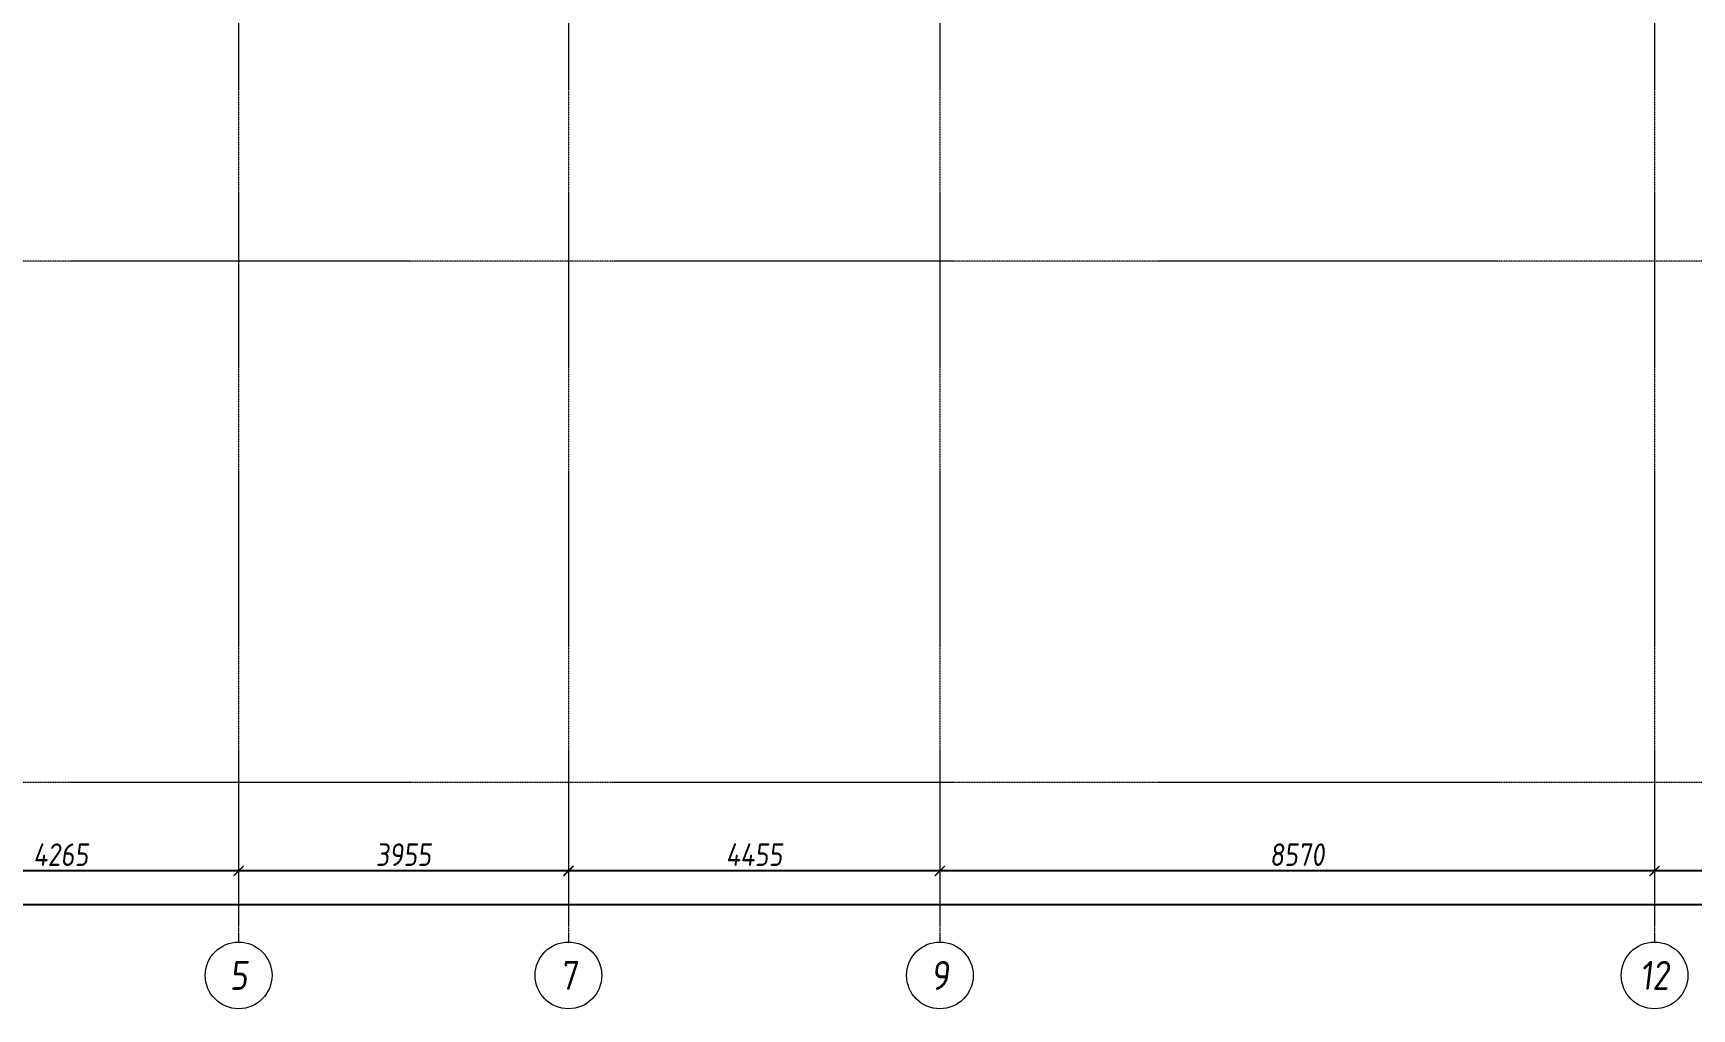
# Model space of a CAD drawing. Header units: millimetres. Extents: x -233751 to 529254, y -907864 to 285890.
# Drawn here: x 72773 to 92665, y 52494 to 64188 of the extents above; entities that cross this region are included whole.
import ezdxf
from ezdxf.enums import TextEntityAlignment as Align

# ---------------------------------------------------------------- set-up
doc = ezdxf.new("R2010")
doc.units = ezdxf.units.MM
doc.linetypes.add('осевая', pattern=[2, 1.25, -0.25, 0.25, -0.25])
doc.layers.get('0').update_dxf_attribs({"lineweight": 30})
doc.layers.get('Defpoints').update_dxf_attribs({"lineweight": 0})
doc.layers.add('КР_Оси', color=7, linetype='Continuous', lineweight=5)
doc.styles.add('ISOCPEUR', font='isocpeur.ttf', dxfattribs={"width": 0.85, "oblique": 7})
doc.dimstyles.new('R_100', dxfattribs={"dimtxt": 270, "dimasz": 120, "dimexe": 100, "dimexo": 100, "dimgap": 60, "dimtad": 1, "dimdec": 0, "dimrnd": 5, "dimzin": 0, "dimdsep": 46, "dimtxsty": 'ISOCPEUR', "dimblk": 'ARCHTICK', "dimcen": 0, "dimdle": 100, "dimclrd": 256, "dimclre": 256, "dimclrt": 256, "dimadec": 0, "dimazin": 0, "dimtfac": 2, "dimtdec": 0, "dimtmove": 0, "dimatfit": 3, "dimfxl": 1, "dimtvp": 3, "dimtfill": 1, "dimtolj": 1, "dimtzin": 0, "dimarcsym": 0})

# ---------------------------------------------------------------- blocks, each defined once
blk = doc.blocks.new('*U2032')
at = {"color": 0, "linetype": 'ByBlock', "lineweight": -2, "ltscale": 10}
blk.add_line((0, 0), (-74924, 0), dxfattribs=at)
blk = doc.blocks.new('*U2042')
at = {"color": 0, "linetype": 'ByBlock', "lineweight": -2, "ltscale": 10}
blk.add_line((0, 0), (-74924, 0), dxfattribs=at)
blk = doc.blocks.new('*U2046')
at = {"color": 0, "linetype": 'ByBlock', "lineweight": -2, "ltscale": 10}
blk.add_line((0, 0), (0, -34307), dxfattribs=at)
at = {"color": 0, "linetype": 'Continuous', "lineweight": -2}
blk.add_line((0, -34307), (0, -34407), dxfattribs=at)
blk.add_circle((0, -34807), 400, dxfattribs=at)
at = {"color": 0, "linetype": 'Continuous', "lineweight": -2, "style": 'ISOCPEUR', "oblique": 7, "width": 0.856383}
blk.add_text('5', height=347, dxfattribs=at).set_placement((0, -34807), align=Align.MIDDLE_CENTER)
blk = doc.blocks.new('*U2047')
at = {"color": 0, "linetype": 'ByBlock', "lineweight": -2, "ltscale": 10}
blk.add_line((0, 0), (0, -34307), dxfattribs=at)
at = {"color": 0, "linetype": 'Continuous', "lineweight": -2}
blk.add_line((0, -34307), (0, -34407), dxfattribs=at)
blk.add_circle((0, -34807), 400, dxfattribs=at)
at = {"color": 0, "linetype": 'Continuous', "lineweight": -2, "style": 'ISOCPEUR', "oblique": 7, "width": 0.856383}
blk.add_text('7', height=347, dxfattribs=at).set_placement((0, -34807), align=Align.MIDDLE_CENTER)
blk = doc.blocks.new('*U2048')
at = {"color": 0, "linetype": 'ByBlock', "lineweight": -2, "ltscale": 10}
blk.add_line((0, 0), (0, -34307), dxfattribs=at)
at = {"color": 0, "linetype": 'Continuous', "lineweight": -2}
blk.add_line((0, -34307), (0, -34407), dxfattribs=at)
blk.add_circle((0, -34807), 400, dxfattribs=at)
at = {"color": 0, "linetype": 'Continuous', "lineweight": -2, "style": 'ISOCPEUR', "oblique": 7, "width": 0.856383}
blk.add_text('9', height=347, dxfattribs=at).set_placement((0, -34807), align=Align.MIDDLE_CENTER)
blk = doc.blocks.new('*U2049')
at = {"color": 0, "linetype": 'ByBlock', "lineweight": -2, "ltscale": 10}
blk.add_line((0, 0), (0, -34307), dxfattribs=at)
at = {"color": 0, "linetype": 'Continuous', "lineweight": -2}
blk.add_line((0, -34307), (0, -34407), dxfattribs=at)
blk.add_circle((0, -34807), 400, dxfattribs=at)
at = {"color": 0, "linetype": 'Continuous', "lineweight": -2, "style": 'ISOCPEUR', "oblique": 7, "width": 0.856383}
blk.add_text('12', height=347.4, dxfattribs=at).set_placement((0, -34807), align=Align.MIDDLE_CENTER)
blk = doc.blocks.new('_ArchTick')
at = {"color": 0, "linetype": 'ByBlock', "const_width": 0.15}
blk.add_lwpolyline([(-0.5, -0.5), (0.5, 0.5)], dxfattribs=at)
blk = doc.blocks.new('*D715')
at = {"layer": 'Defpoints', "color": 0, "transparency": 16777216}
for p in [(58072, 53745), (126487, 53745), (126487, 53745)]:
    blk.add_point(p, dxfattribs=at)
at = {"layer": 'КР_Оси', "lineweight": -2, "transparency": 16777216}
blk.add_line((57972, 53745), (126587, 53745), dxfattribs=at)
at = {"layer": 'КР_Оси', "lineweight": -2, "transparency": 16777216, "xscale": 120, "yscale": 120, "zscale": 120, "rotation": 180}
blk.add_blockref('_ArchTick', (58072, 53745), dxfattribs=at)
at = {"layer": 'КР_Оси', "lineweight": -2, "transparency": 16777216, "xscale": 120, "yscale": 120, "zscale": 120}
blk.add_blockref('_ArchTick', (126487, 53745), dxfattribs=at)
at = {"layer": 'КР_Оси', "transparency": 16777216, "insert": (93974, 53940), "char_height": 270, "attachment_point": 5, "style": 'ISOCPEUR', "bg_fill": 3, "box_fill_scale": 1.1, "bg_fill_color": 256, "bg_fill_true_color": 13158600, "bg_fill_transparency": 0}
blk.add_mtext('\\A1;68415', dxfattribs=at)
blk = doc.blocks.new('*D721')
at = {"layer": 'Defpoints', "color": 0, "transparency": 16777216}
for p in [(92217, 54147), (92217, 54147), (100757, 54147)]:
    blk.add_point(p, dxfattribs=at)
at = {"layer": 'КР_Оси', "lineweight": -2, "transparency": 16777216}
blk.add_line((100857, 54147), (92117, 54147), dxfattribs=at)
at = {"layer": 'КР_Оси', "lineweight": -2, "transparency": 16777216, "xscale": 120, "yscale": 120, "zscale": 120, "rotation": 180}
blk.add_blockref('_ArchTick', (92217, 54147), dxfattribs=at)
at = {"layer": 'КР_Оси', "lineweight": -2, "transparency": 16777216, "xscale": 120, "yscale": 120, "zscale": 120}
blk.add_blockref('_ArchTick', (100757, 54147), dxfattribs=at)
at = {"layer": 'КР_Оси', "transparency": 16777216, "insert": (96487, 54342), "char_height": 270, "attachment_point": 5, "style": 'ISOCPEUR', "bg_fill": 3, "box_fill_scale": 1.1, "bg_fill_color": 256, "bg_fill_true_color": 13158600, "bg_fill_transparency": 0}
blk.add_mtext('\\A1;8540', dxfattribs=at)
blk = doc.blocks.new('*D722')
at = {"layer": 'Defpoints', "color": 0, "transparency": 16777216}
for p in [(83647, 54147), (83647, 54147), (92217, 54147)]:
    blk.add_point(p, dxfattribs=at)
at = {"layer": 'КР_Оси', "lineweight": -2, "transparency": 16777216}
blk.add_line((92317, 54147), (83547, 54147), dxfattribs=at)
at = {"layer": 'КР_Оси', "lineweight": -2, "transparency": 16777216, "xscale": 120, "yscale": 120, "zscale": 120, "rotation": 180}
blk.add_blockref('_ArchTick', (83647, 54147), dxfattribs=at)
at = {"layer": 'КР_Оси', "lineweight": -2, "transparency": 16777216, "xscale": 120, "yscale": 120, "zscale": 120}
blk.add_blockref('_ArchTick', (92217, 54147), dxfattribs=at)
at = {"layer": 'КР_Оси', "transparency": 16777216, "insert": (87932, 54342), "char_height": 270, "attachment_point": 5, "style": 'ISOCPEUR', "bg_fill": 3, "box_fill_scale": 1.1, "bg_fill_color": 256, "bg_fill_true_color": 13158600, "bg_fill_transparency": 0}
blk.add_mtext('\\A1;8570', dxfattribs=at)
blk = doc.blocks.new('*D723')
at = {"layer": 'Defpoints', "color": 0, "transparency": 16777216}
for p in [(79192, 54147), (79192, 54147), (83647, 54147)]:
    blk.add_point(p, dxfattribs=at)
at = {"layer": 'КР_Оси', "lineweight": -2, "transparency": 16777216}
blk.add_line((83747, 54147), (79092, 54147), dxfattribs=at)
at = {"layer": 'КР_Оси', "lineweight": -2, "transparency": 16777216, "xscale": 120, "yscale": 120, "zscale": 120, "rotation": 180}
blk.add_blockref('_ArchTick', (79192, 54147), dxfattribs=at)
at = {"layer": 'КР_Оси', "lineweight": -2, "transparency": 16777216, "xscale": 120, "yscale": 120, "zscale": 120}
blk.add_blockref('_ArchTick', (83647, 54147), dxfattribs=at)
at = {"layer": 'КР_Оси', "transparency": 16777216, "insert": (81420, 54342), "char_height": 270, "attachment_point": 5, "style": 'ISOCPEUR', "bg_fill": 3, "box_fill_scale": 1.1, "bg_fill_color": 256, "bg_fill_true_color": 13158600, "bg_fill_transparency": 0}
blk.add_mtext('\\A1;4455', dxfattribs=at)
blk = doc.blocks.new('*D724')
at = {"layer": 'Defpoints', "color": 0, "transparency": 16777216}
for p in [(75237, 54147), (75237, 54147), (79192, 54147)]:
    blk.add_point(p, dxfattribs=at)
at = {"layer": 'КР_Оси', "lineweight": -2, "transparency": 16777216}
blk.add_line((79292, 54147), (75137, 54147), dxfattribs=at)
at = {"layer": 'КР_Оси', "lineweight": -2, "transparency": 16777216, "xscale": 120, "yscale": 120, "zscale": 120, "rotation": 180}
blk.add_blockref('_ArchTick', (75237, 54147), dxfattribs=at)
at = {"layer": 'КР_Оси', "lineweight": -2, "transparency": 16777216, "xscale": 120, "yscale": 120, "zscale": 120}
blk.add_blockref('_ArchTick', (79192, 54147), dxfattribs=at)
at = {"layer": 'КР_Оси', "transparency": 16777216, "insert": (77215, 54342), "char_height": 270, "attachment_point": 5, "style": 'ISOCPEUR', "bg_fill": 3, "box_fill_scale": 1.1, "bg_fill_color": 256, "bg_fill_true_color": 13158600, "bg_fill_transparency": 0}
blk.add_mtext('\\A1;3955', dxfattribs=at)
blk = doc.blocks.new('*D725')
at = {"layer": 'Defpoints', "color": 0, "transparency": 16777216}
for p in [(70972, 54147), (70972, 54147), (75237, 54147)]:
    blk.add_point(p, dxfattribs=at)
at = {"layer": 'КР_Оси', "lineweight": -2, "transparency": 16777216}
blk.add_line((75337, 54147), (70872, 54147), dxfattribs=at)
at = {"layer": 'КР_Оси', "lineweight": -2, "transparency": 16777216, "xscale": 120, "yscale": 120, "zscale": 120, "rotation": 180}
blk.add_blockref('_ArchTick', (70972, 54147), dxfattribs=at)
at = {"layer": 'КР_Оси', "lineweight": -2, "transparency": 16777216, "xscale": 120, "yscale": 120, "zscale": 120}
blk.add_blockref('_ArchTick', (75237, 54147), dxfattribs=at)
at = {"layer": 'КР_Оси', "transparency": 16777216, "insert": (73105, 54342), "char_height": 270, "attachment_point": 5, "style": 'ISOCPEUR', "bg_fill": 3, "box_fill_scale": 1.1, "bg_fill_color": 256, "bg_fill_true_color": 13158600, "bg_fill_transparency": 0}
blk.add_mtext('\\A1;4265', dxfattribs=at)

msp = doc.modelspace()

# ---------------------------------------------------------------- block references
at = {"layer": 'КР_Оси', "linetype": 'осевая'}
for name, p in [('*U2046', (75237.5, 87701.9)), ('*U2047', (79192.5, 87701.9)), ('*U2048', (83647.5, 87701.9)), ('*U2049', (92217.5, 87701.9)), ('*U2032', (129105.9, 61455.7)), ('*U2042', (129105.9, 55205.7))]:
    msp.add_blockref(name, p, dxfattribs=at)

# ---------------------------------------------------------------- next in the draw order: dimensions: what is measured, and where the dimension line sits
at = {"layer": 'КР_Оси'}
dim = msp.add_linear_dim(base=(126487.5, 53745), p1=(58072.5, 53745), p2=(126487.5, 53745), dimstyle='R_100', override={"dimpost": '\\X'}, dxfattribs=at)
dim.commit()
dim.dimension.update_dxf_attribs({"geometry": '*D715', "text_midpoint": (93973.7, 53745), "dimtype": 160})

# ---------------------------------------------------------------- next in the draw order: dimensions: what is measured, and where the dimension line sits
dim = msp.add_linear_dim(base=(92217.5, 54147.1), p1=(100757.5, 54147.1), p2=(92217.5, 54147.1), dimstyle='R_100', override={"dimpost": '\\X', "dimtmove": 1}, dxfattribs=at)
dim.commit()
dim.dimension.update_dxf_attribs({"geometry": '*D721', "text_midpoint": (96487.5, 54342.1)})

# ---------------------------------------------------------------- next in the draw order: dimensions: what is measured, and where the dimension line sits
dim = msp.add_linear_dim(base=(83647.5, 54147.1), p1=(92217.5, 54147.1), p2=(83647.5, 54147.1), dimstyle='R_100', override={"dimpost": '\\X', "dimtmove": 1}, dxfattribs=at)
dim.commit()
dim.dimension.update_dxf_attribs({"geometry": '*D722', "text_midpoint": (87932.5, 54342.1)})

# ---------------------------------------------------------------- next in the draw order: dimensions: what is measured, and where the dimension line sits
dim = msp.add_linear_dim(base=(79192.5, 54147.1), p1=(83647.5, 54147.1), p2=(79192.5, 54147.1), dimstyle='R_100', override={"dimpost": '\\X', "dimtmove": 1}, dxfattribs=at)
dim.commit()
dim.dimension.update_dxf_attribs({"geometry": '*D723', "text_midpoint": (81420, 54342.1)})

# ---------------------------------------------------------------- next in the draw order: dimensions: what is measured, and where the dimension line sits
dim = msp.add_linear_dim(base=(75237.5, 54147.1), p1=(79192.5, 54147.1), p2=(75237.5, 54147.1), dimstyle='R_100', override={"dimpost": '\\X', "dimtmove": 1}, dxfattribs=at)
dim.commit()
dim.dimension.update_dxf_attribs({"geometry": '*D724', "text_midpoint": (77215, 54342.1)})

# ---------------------------------------------------------------- next in the draw order: dimensions: what is measured, and where the dimension line sits
dim = msp.add_linear_dim(base=(70972.5, 54147.1), p1=(75237.5, 54147.1), p2=(70972.5, 54147.1), dimstyle='R_100', override={"dimpost": '\\X', "dimtmove": 1}, dxfattribs=at)
dim.commit()
dim.dimension.update_dxf_attribs({"geometry": '*D725', "text_midpoint": (73105, 54342.1)})

doc.saveas('drawing.dxf')
